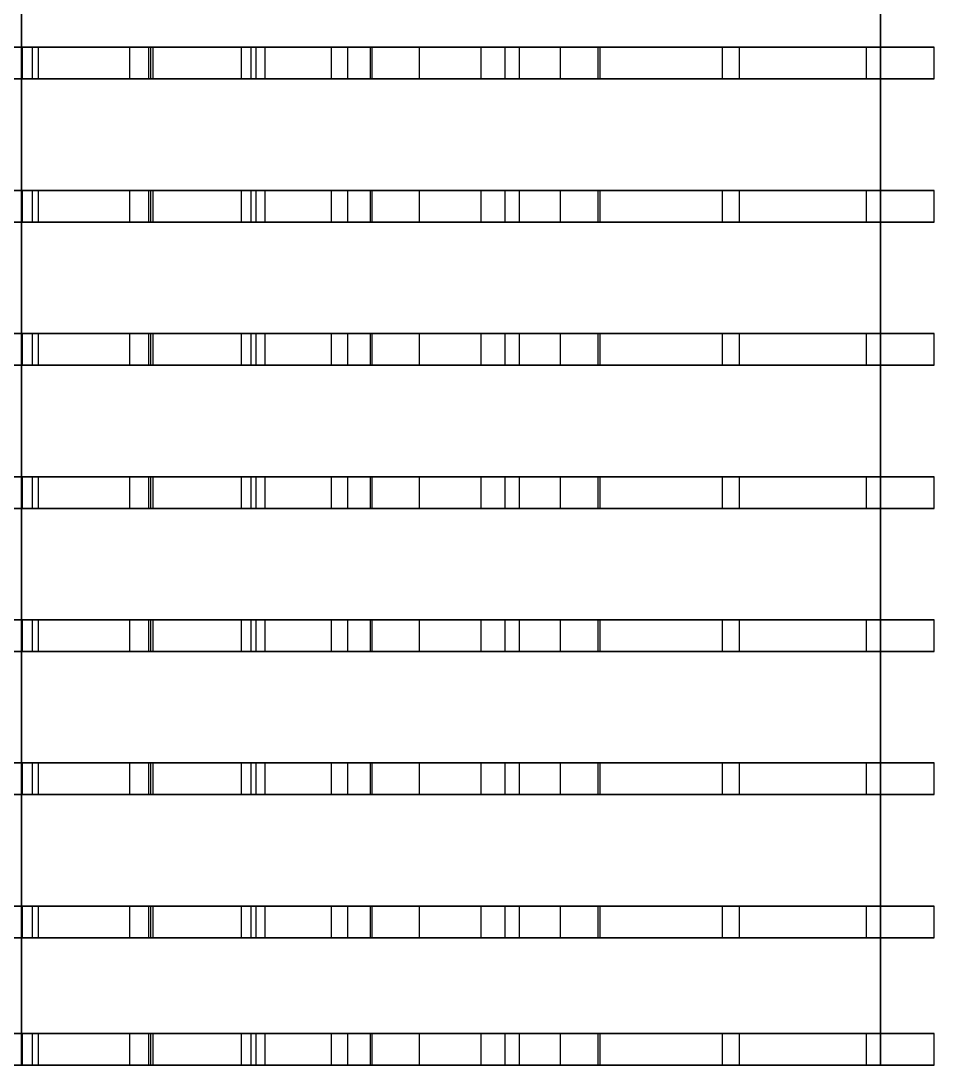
# Model space of a CAD drawing. Header units: inches. Extents: x -140 to 530, y -422 to 58.
# Drawn here: x 201.7 to 303.8, y -422.4 to -305.7 of the extents above; entities that cross this region are included whole.
import ezdxf

# ---------------------------------------------------------------- set-up
doc = ezdxf.new("R2010")
doc.units = ezdxf.units.IN
doc.header["$MEASUREMENT"] = 0
doc.layers.add('n1', color=9, linetype='CONTINUOUS')
doc.layers.add('RT1', color=7, linetype='CONTINUOUS')

msp = doc.modelspace()

# ---------------------------------------------------------------- linework, layer by layer
at = {"layer": 'n1'}
for points in [[(297.75, 57.57), (297.75, -422.43), (201.75, -422.43), (201.75, 57.57)], [(201.75, -422.43, 96), (201.75, 57.57, 96), (201.75, 57.57), (201.75, -422.43)], [(297.75, -422.43, 114), (297.75, 57.57, 114), (201.75, 57.57, 114), (201.75, -422.43, 114)], [(201.75, 57.57, 18), (201.75, -422.43, 18), (201.75, -422.43, 114), (201.75, 57.57, 114)], [(297.75, 57.57, 96), (297.75, -422.43, 96), (297.75, -422.43), (297.75, 57.57)], [(297.75, -422.43, 18), (297.75, 57.57, 18), (297.75, 57.57, 114), (297.75, -422.43, 114)], [(201.75, -326.43, 114), (201.75, -326.43), (201.75, -422.43), (201.75, -422.43, 114)], [(297.75, -326.43), (297.75, -326.43, 114), (297.75, -422.43, 114), (297.75, -422.43)], [(297.75, -422.43), (297.75, -422.43, 114), (201.75, -422.43, 114), (201.75, -422.43)]]:
    msp.add_3dface(points, dxfattribs=at)
at = {"layer": 'RT1'}
for points in [[(-93.87, -308.67, 132), (257.37, -308.67, 132), (257.37, -312.21, 132), (-93.87, -312.21, 132)], [(-93.87, -308.67, 132), (-93.87, -308.67, 133.46), (257.37, -308.67, 133.46), (257.37, -308.67, 132)], [(81.74, -308.67, 191.98), (303.75, -308.67, 118), (303.29, -308.67, 116.62), (81.28, -308.67, 190.59)], [(81.74, -312.21, 191.98), (303.75, -312.21, 118), (303.75, -308.67, 118), (81.74, -308.67, 191.98)], [(201.81, -308.67, 133.42), (201.81, -308.67, 114.04), (201.81, -312.21, 114.04), (201.81, -312.21, 133.42)], [(201.81, -308.67, 133.42), (203.27, -308.67, 133.42), (203.27, -308.67, 114.04), (201.81, -308.67, 114.04)], [(201.81, -312.21, 131.94), (262, -312.21, 131.94), (262, -308.67, 131.94), (201.81, -308.67, 131.94)], [(201.81, -308.67, 131.94), (262, -308.67, 131.94), (262, -308.67, 130.48), (201.81, -308.67, 130.48)], [(202.92, -308.67, 130.04), (215.97, -308.67, 114.95), (214.87, -308.67, 114), (201.81, -308.67, 129.09)], [(201.85, -308.67, 114), (297.71, -308.67, 114), (297.71, -312.21, 114), (201.85, -312.21, 114)], [(201.85, -308.67, 114), (201.85, -308.67, 115.46), (297.71, -308.67, 115.46), (297.71, -308.67, 114)], [(202.92, -312.21, 130.04), (215.97, -312.21, 114.95), (215.97, -308.67, 114.95), (202.92, -308.67, 130.04)], [(203.61, -312.21, 132.82), (213.85, -312.21, 147.96), (213.85, -308.67, 147.96), (203.61, -308.67, 132.82)], [(203.61, -308.67, 132.82), (213.85, -308.67, 147.96), (215.05, -308.67, 147.14), (204.81, -308.67, 132)], [(216.43, -308.67, 147.1), (227.41, -308.67, 132.89), (226.26, -308.67, 132), (215.28, -308.67, 146.21)], [(216.16, -312.21, 114.74), (226.33, -312.21, 131.96), (226.33, -308.67, 131.96), (216.16, -308.67, 114.74)], [(216.16, -308.67, 114.74), (226.33, -308.67, 131.96), (227.59, -308.67, 131.22), (217.42, -308.67, 114)], [(216.43, -312.21, 147.1), (227.41, -312.21, 132.89), (227.41, -308.67, 132.89), (216.43, -308.67, 147.1)], [(228.92, -308.67, 131.96), (240.74, -308.67, 114.83), (239.54, -308.67, 114), (227.72, -308.67, 131.13)], [(227.92, -312.21, 133.1), (236.38, -312.21, 140.45), (236.38, -308.67, 140.45), (227.92, -308.67, 133.1)], [(227.92, -308.67, 133.1), (236.38, -308.67, 140.45), (237.33, -308.67, 139.35), (228.88, -308.67, 132)], [(228.92, -312.21, 131.96), (240.74, -312.21, 114.83), (240.74, -308.67, 114.83), (228.92, -308.67, 131.96)], [(238.16, -308.67, 139.9), (246.24, -308.67, 133.1), (245.31, -308.67, 131.99), (237.22, -308.67, 138.78)], [(238.16, -312.21, 139.9), (246.24, -312.21, 133.1), (246.24, -308.67, 133.1), (238.16, -308.67, 139.9)], [(240.88, -312.21, 114.86), (253.13, -312.21, 131.96), (253.13, -308.67, 131.96), (240.88, -308.67, 114.86)], [(240.88, -308.67, 114.86), (253.13, -308.67, 131.96), (254.31, -308.67, 131.11), (242.07, -308.67, 114.01)], [(255.78, -308.67, 131.96), (266.18, -308.67, 114.74), (264.93, -308.67, 113.99), (254.53, -308.67, 131.21)], [(255.78, -312.21, 131.96), (266.18, -312.21, 114.74), (266.18, -308.67, 114.74), (255.78, -308.67, 131.96)], [(266.38, -312.21, 115.15), (280.09, -312.21, 125.88), (280.09, -308.67, 125.88), (266.38, -308.67, 115.15)], [(266.38, -308.67, 115.15), (280.09, -308.67, 125.88), (280.99, -308.67, 124.74), (267.28, -308.67, 114)], [(281.94, -308.67, 125.31), (296.19, -308.67, 115.19), (295.35, -308.67, 114), (281.09, -308.67, 124.13)], [(281.94, -312.21, 125.31), (296.19, -312.21, 115.19), (296.19, -308.67, 115.19), (281.94, -308.67, 125.31)], [(297.75, -308.67, 114.04), (296.29, -308.67, 114.04), (296.29, -308.67, 120), (297.75, -308.67, 120)], [(297.75, -308.67, 114.04), (297.75, -308.67, 120), (297.75, -312.21, 120), (297.75, -312.21, 114.04)], [(-93.87, -312.21, 132), (257.37, -312.21, 132), (257.37, -312.21, 133.46), (-93.87, -312.21, 133.46)], [(81.74, -312.21, 191.98), (81.28, -312.21, 190.59), (303.29, -312.21, 116.62), (303.75, -312.21, 118)], [(201.81, -312.21, 133.42), (201.81, -312.21, 114.04), (203.27, -312.21, 114.04), (203.27, -312.21, 133.42)], [(201.81, -312.21, 131.94), (201.81, -312.21, 130.48), (262, -312.21, 130.48), (262, -312.21, 131.94)], [(202.92, -312.21, 130.04), (201.81, -312.21, 129.09), (214.87, -312.21, 114), (215.97, -312.21, 114.95)], [(201.85, -312.21, 114), (297.71, -312.21, 114), (297.71, -312.21, 115.46), (201.85, -312.21, 115.46)], [(203.61, -312.21, 132.82), (204.81, -312.21, 132), (215.05, -312.21, 147.14), (213.85, -312.21, 147.96)], [(216.43, -312.21, 147.1), (215.28, -312.21, 146.21), (226.26, -312.21, 132), (227.41, -312.21, 132.89)], [(216.16, -312.21, 114.74), (217.42, -312.21, 114), (227.59, -312.21, 131.22), (226.33, -312.21, 131.96)], [(228.92, -312.21, 131.96), (227.72, -312.21, 131.13), (239.54, -312.21, 114), (240.74, -312.21, 114.83)], [(227.92, -312.21, 133.1), (228.88, -312.21, 132), (237.33, -312.21, 139.35), (236.38, -312.21, 140.45)], [(238.16, -312.21, 139.9), (237.22, -312.21, 138.78), (245.31, -312.21, 131.99), (246.24, -312.21, 133.1)], [(240.88, -312.21, 114.86), (242.07, -312.21, 114.01), (254.31, -312.21, 131.11), (253.13, -312.21, 131.96)], [(255.78, -312.21, 131.96), (254.53, -312.21, 131.21), (264.93, -312.21, 113.99), (266.18, -312.21, 114.74)], [(266.38, -312.21, 115.15), (267.28, -312.21, 114), (280.99, -312.21, 124.74), (280.09, -312.21, 125.88)], [(281.94, -312.21, 125.31), (281.09, -312.21, 124.13), (295.35, -312.21, 114), (296.19, -312.21, 115.19)], [(297.75, -312.21, 114.04), (297.75, -312.21, 120), (296.29, -312.21, 120), (296.29, -312.21, 114.04)], [(-93.87, -324.67, 132), (257.37, -324.67, 132), (257.37, -328.21, 132), (-93.87, -328.21, 132)], [(-93.87, -324.67, 132), (-93.87, -324.67, 133.46), (257.37, -324.67, 133.46), (257.37, -324.67, 132)], [(81.74, -324.67, 191.98), (303.75, -324.67, 118), (303.29, -324.67, 116.62), (81.28, -324.67, 190.59)], [(81.74, -328.21, 191.98), (303.75, -328.21, 118), (303.75, -324.67, 118), (81.74, -324.67, 191.98)], [(201.81, -324.67, 133.42), (201.81, -324.67, 114.04), (201.81, -328.21, 114.04), (201.81, -328.21, 133.42)], [(201.81, -324.67, 133.42), (203.27, -324.67, 133.42), (203.27, -324.67, 114.04), (201.81, -324.67, 114.04)], [(201.81, -328.21, 131.94), (262, -328.21, 131.94), (262, -324.67, 131.94), (201.81, -324.67, 131.94)], [(201.81, -324.67, 131.94), (262, -324.67, 131.94), (262, -324.67, 130.48), (201.81, -324.67, 130.48)], [(202.92, -324.67, 130.04), (215.97, -324.67, 114.95), (214.87, -324.67, 114), (201.81, -324.67, 129.09)], [(201.85, -324.67, 114), (297.71, -324.67, 114), (297.71, -328.21, 114), (201.85, -328.21, 114)], [(201.85, -324.67, 114), (201.85, -324.67, 115.46), (297.71, -324.67, 115.46), (297.71, -324.67, 114)], [(202.92, -328.21, 130.04), (215.97, -328.21, 114.95), (215.97, -324.67, 114.95), (202.92, -324.67, 130.04)], [(203.61, -328.21, 132.82), (213.85, -328.21, 147.96), (213.85, -324.67, 147.96), (203.61, -324.67, 132.82)], [(203.61, -324.67, 132.82), (213.85, -324.67, 147.96), (215.05, -324.67, 147.14), (204.81, -324.67, 132)], [(216.43, -324.67, 147.1), (227.41, -324.67, 132.89), (226.26, -324.67, 132), (215.28, -324.67, 146.21)], [(216.16, -328.21, 114.74), (226.33, -328.21, 131.96), (226.33, -324.67, 131.96), (216.16, -324.67, 114.74)], [(216.16, -324.67, 114.74), (226.33, -324.67, 131.96), (227.59, -324.67, 131.22), (217.42, -324.67, 114)], [(216.43, -328.21, 147.1), (227.41, -328.21, 132.89), (227.41, -324.67, 132.89), (216.43, -324.67, 147.1)], [(228.92, -324.67, 131.96), (240.74, -324.67, 114.83), (239.54, -324.67, 114), (227.72, -324.67, 131.13)], [(227.92, -328.21, 133.1), (236.38, -328.21, 140.45), (236.38, -324.67, 140.45), (227.92, -324.67, 133.1)], [(227.92, -324.67, 133.1), (236.38, -324.67, 140.45), (237.33, -324.67, 139.35), (228.88, -324.67, 132)], [(228.92, -328.21, 131.96), (240.74, -328.21, 114.83), (240.74, -324.67, 114.83), (228.92, -324.67, 131.96)], [(238.16, -324.67, 139.9), (246.24, -324.67, 133.1), (245.31, -324.67, 131.99), (237.22, -324.67, 138.78)], [(238.16, -328.21, 139.9), (246.24, -328.21, 133.1), (246.24, -324.67, 133.1), (238.16, -324.67, 139.9)], [(240.88, -328.21, 114.86), (253.13, -328.21, 131.96), (253.13, -324.67, 131.96), (240.88, -324.67, 114.86)], [(240.88, -324.67, 114.86), (253.13, -324.67, 131.96), (254.31, -324.67, 131.11), (242.07, -324.67, 114.01)], [(255.78, -324.67, 131.96), (266.18, -324.67, 114.74), (264.93, -324.67, 113.99), (254.53, -324.67, 131.21)], [(255.78, -328.21, 131.96), (266.18, -328.21, 114.74), (266.18, -324.67, 114.74), (255.78, -324.67, 131.96)], [(266.38, -328.21, 115.15), (280.09, -328.21, 125.88), (280.09, -324.67, 125.88), (266.38, -324.67, 115.15)], [(266.38, -324.67, 115.15), (280.09, -324.67, 125.88), (280.99, -324.67, 124.74), (267.28, -324.67, 114)], [(281.94, -324.67, 125.31), (296.19, -324.67, 115.19), (295.35, -324.67, 114), (281.09, -324.67, 124.13)], [(281.94, -328.21, 125.31), (296.19, -328.21, 115.19), (296.19, -324.67, 115.19), (281.94, -324.67, 125.31)], [(297.75, -324.67, 114.04), (296.29, -324.67, 114.04), (296.29, -324.67, 120), (297.75, -324.67, 120)], [(297.75, -324.67, 114.04), (297.75, -324.67, 120), (297.75, -328.21, 120), (297.75, -328.21, 114.04)], [(-93.87, -328.21, 132), (257.37, -328.21, 132), (257.37, -328.21, 133.46), (-93.87, -328.21, 133.46)], [(81.74, -328.21, 191.98), (81.28, -328.21, 190.59), (303.29, -328.21, 116.62), (303.75, -328.21, 118)], [(201.81, -328.21, 133.42), (201.81, -328.21, 114.04), (203.27, -328.21, 114.04), (203.27, -328.21, 133.42)], [(201.81, -328.21, 131.94), (201.81, -328.21, 130.48), (262, -328.21, 130.48), (262, -328.21, 131.94)], [(202.92, -328.21, 130.04), (201.81, -328.21, 129.09), (214.87, -328.21, 114), (215.97, -328.21, 114.95)], [(201.85, -328.21, 114), (297.71, -328.21, 114), (297.71, -328.21, 115.46), (201.85, -328.21, 115.46)], [(203.61, -328.21, 132.82), (204.81, -328.21, 132), (215.05, -328.21, 147.14), (213.85, -328.21, 147.96)], [(216.43, -328.21, 147.1), (215.28, -328.21, 146.21), (226.26, -328.21, 132), (227.41, -328.21, 132.89)], [(216.16, -328.21, 114.74), (217.42, -328.21, 114), (227.59, -328.21, 131.22), (226.33, -328.21, 131.96)], [(228.92, -328.21, 131.96), (227.72, -328.21, 131.13), (239.54, -328.21, 114), (240.74, -328.21, 114.83)], [(227.92, -328.21, 133.1), (228.88, -328.21, 132), (237.33, -328.21, 139.35), (236.38, -328.21, 140.45)], [(238.16, -328.21, 139.9), (237.22, -328.21, 138.78), (245.31, -328.21, 131.99), (246.24, -328.21, 133.1)], [(240.88, -328.21, 114.86), (242.07, -328.21, 114.01), (254.31, -328.21, 131.11), (253.13, -328.21, 131.96)], [(255.78, -328.21, 131.96), (254.53, -328.21, 131.21), (264.93, -328.21, 113.99), (266.18, -328.21, 114.74)], [(266.38, -328.21, 115.15), (267.28, -328.21, 114), (280.99, -328.21, 124.74), (280.09, -328.21, 125.88)], [(281.94, -328.21, 125.31), (281.09, -328.21, 124.13), (295.35, -328.21, 114), (296.19, -328.21, 115.19)], [(297.75, -328.21, 114.04), (297.75, -328.21, 120), (296.29, -328.21, 120), (296.29, -328.21, 114.04)], [(-93.87, -340.67, 132), (257.37, -340.67, 132), (257.37, -344.21, 132), (-93.87, -344.21, 132)], [(-93.87, -340.67, 132), (-93.87, -340.67, 133.46), (257.37, -340.67, 133.46), (257.37, -340.67, 132)], [(81.74, -340.67, 191.98), (303.75, -340.67, 118), (303.29, -340.67, 116.62), (81.28, -340.67, 190.59)], [(81.74, -344.21, 191.98), (303.75, -344.21, 118), (303.75, -340.67, 118), (81.74, -340.67, 191.98)], [(201.81, -340.67, 133.42), (201.81, -340.67, 114.04), (201.81, -344.21, 114.04), (201.81, -344.21, 133.42)], [(201.81, -340.67, 133.42), (203.27, -340.67, 133.42), (203.27, -340.67, 114.04), (201.81, -340.67, 114.04)], [(201.81, -344.21, 131.94), (262, -344.21, 131.94), (262, -340.67, 131.94), (201.81, -340.67, 131.94)], [(201.81, -340.67, 131.94), (262, -340.67, 131.94), (262, -340.67, 130.48), (201.81, -340.67, 130.48)], [(202.92, -340.67, 130.04), (215.97, -340.67, 114.95), (214.87, -340.67, 114), (201.81, -340.67, 129.09)], [(201.85, -340.67, 114), (297.71, -340.67, 114), (297.71, -344.21, 114), (201.85, -344.21, 114)], [(201.85, -340.67, 114), (201.85, -340.67, 115.46), (297.71, -340.67, 115.46), (297.71, -340.67, 114)], [(202.92, -344.21, 130.04), (215.97, -344.21, 114.95), (215.97, -340.67, 114.95), (202.92, -340.67, 130.04)], [(203.61, -344.21, 132.82), (213.85, -344.21, 147.96), (213.85, -340.67, 147.96), (203.61, -340.67, 132.82)], [(203.61, -340.67, 132.82), (213.85, -340.67, 147.96), (215.05, -340.67, 147.14), (204.81, -340.67, 132)], [(216.43, -340.67, 147.1), (227.41, -340.67, 132.89), (226.26, -340.67, 132), (215.28, -340.67, 146.21)], [(216.16, -344.21, 114.74), (226.33, -344.21, 131.96), (226.33, -340.67, 131.96), (216.16, -340.67, 114.74)], [(216.16, -340.67, 114.74), (226.33, -340.67, 131.96), (227.59, -340.67, 131.22), (217.42, -340.67, 114)], [(216.43, -344.21, 147.1), (227.41, -344.21, 132.89), (227.41, -340.67, 132.89), (216.43, -340.67, 147.1)], [(228.92, -340.67, 131.96), (240.74, -340.67, 114.83), (239.54, -340.67, 114), (227.72, -340.67, 131.13)], [(227.92, -344.21, 133.1), (236.38, -344.21, 140.45), (236.38, -340.67, 140.45), (227.92, -340.67, 133.1)], [(227.92, -340.67, 133.1), (236.38, -340.67, 140.45), (237.33, -340.67, 139.35), (228.88, -340.67, 132)], [(228.92, -344.21, 131.96), (240.74, -344.21, 114.83), (240.74, -340.67, 114.83), (228.92, -340.67, 131.96)], [(238.16, -340.67, 139.9), (246.24, -340.67, 133.1), (245.31, -340.67, 131.99), (237.22, -340.67, 138.78)], [(238.16, -344.21, 139.9), (246.24, -344.21, 133.1), (246.24, -340.67, 133.1), (238.16, -340.67, 139.9)], [(240.88, -344.21, 114.86), (253.13, -344.21, 131.96), (253.13, -340.67, 131.96), (240.88, -340.67, 114.86)], [(240.88, -340.67, 114.86), (253.13, -340.67, 131.96), (254.31, -340.67, 131.11), (242.07, -340.67, 114.01)], [(255.78, -340.67, 131.96), (266.18, -340.67, 114.74), (264.93, -340.67, 113.99), (254.53, -340.67, 131.21)], [(255.78, -344.21, 131.96), (266.18, -344.21, 114.74), (266.18, -340.67, 114.74), (255.78, -340.67, 131.96)], [(266.38, -344.21, 115.15), (280.09, -344.21, 125.88), (280.09, -340.67, 125.88), (266.38, -340.67, 115.15)], [(266.38, -340.67, 115.15), (280.09, -340.67, 125.88), (280.99, -340.67, 124.74), (267.28, -340.67, 114)], [(281.94, -340.67, 125.31), (296.19, -340.67, 115.19), (295.35, -340.67, 114), (281.09, -340.67, 124.13)], [(281.94, -344.21, 125.31), (296.19, -344.21, 115.19), (296.19, -340.67, 115.19), (281.94, -340.67, 125.31)], [(297.75, -340.67, 114.04), (296.29, -340.67, 114.04), (296.29, -340.67, 120), (297.75, -340.67, 120)], [(297.75, -340.67, 114.04), (297.75, -340.67, 120), (297.75, -344.21, 120), (297.75, -344.21, 114.04)], [(-93.87, -344.21, 132), (257.37, -344.21, 132), (257.37, -344.21, 133.46), (-93.87, -344.21, 133.46)], [(81.74, -344.21, 191.98), (81.28, -344.21, 190.59), (303.29, -344.21, 116.62), (303.75, -344.21, 118)], [(201.81, -344.21, 133.42), (201.81, -344.21, 114.04), (203.27, -344.21, 114.04), (203.27, -344.21, 133.42)], [(201.81, -344.21, 131.94), (201.81, -344.21, 130.48), (262, -344.21, 130.48), (262, -344.21, 131.94)], [(202.92, -344.21, 130.04), (201.81, -344.21, 129.09), (214.87, -344.21, 114), (215.97, -344.21, 114.95)], [(201.85, -344.21, 114), (297.71, -344.21, 114), (297.71, -344.21, 115.46), (201.85, -344.21, 115.46)], [(203.61, -344.21, 132.82), (204.81, -344.21, 132), (215.05, -344.21, 147.14), (213.85, -344.21, 147.96)], [(216.43, -344.21, 147.1), (215.28, -344.21, 146.21), (226.26, -344.21, 132), (227.41, -344.21, 132.89)], [(216.16, -344.21, 114.74), (217.42, -344.21, 114), (227.59, -344.21, 131.22), (226.33, -344.21, 131.96)], [(228.92, -344.21, 131.96), (227.72, -344.21, 131.13), (239.54, -344.21, 114), (240.74, -344.21, 114.83)], [(227.92, -344.21, 133.1), (228.88, -344.21, 132), (237.33, -344.21, 139.35), (236.38, -344.21, 140.45)], [(238.16, -344.21, 139.9), (237.22, -344.21, 138.78), (245.31, -344.21, 131.99), (246.24, -344.21, 133.1)], [(240.88, -344.21, 114.86), (242.07, -344.21, 114.01), (254.31, -344.21, 131.11), (253.13, -344.21, 131.96)], [(255.78, -344.21, 131.96), (254.53, -344.21, 131.21), (264.93, -344.21, 113.99), (266.18, -344.21, 114.74)], [(266.38, -344.21, 115.15), (267.28, -344.21, 114), (280.99, -344.21, 124.74), (280.09, -344.21, 125.88)], [(281.94, -344.21, 125.31), (281.09, -344.21, 124.13), (295.35, -344.21, 114), (296.19, -344.21, 115.19)], [(297.75, -344.21, 114.04), (297.75, -344.21, 120), (296.29, -344.21, 120), (296.29, -344.21, 114.04)], [(-93.87, -356.67, 132), (257.37, -356.67, 132), (257.37, -360.21, 132), (-93.87, -360.21, 132)], [(-93.87, -356.67, 132), (-93.87, -356.67, 133.46), (257.37, -356.67, 133.46), (257.37, -356.67, 132)], [(81.74, -356.67, 191.98), (303.75, -356.67, 118), (303.29, -356.67, 116.62), (81.28, -356.67, 190.59)], [(81.74, -360.21, 191.98), (303.75, -360.21, 118), (303.75, -356.67, 118), (81.74, -356.67, 191.98)], [(201.81, -356.67, 133.42), (201.81, -356.67, 114.04), (201.81, -360.21, 114.04), (201.81, -360.21, 133.42)], [(201.81, -356.67, 133.42), (203.27, -356.67, 133.42), (203.27, -356.67, 114.04), (201.81, -356.67, 114.04)], [(201.81, -360.21, 131.94), (262, -360.21, 131.94), (262, -356.67, 131.94), (201.81, -356.67, 131.94)], [(201.81, -356.67, 131.94), (262, -356.67, 131.94), (262, -356.67, 130.48), (201.81, -356.67, 130.48)], [(202.92, -356.67, 130.04), (215.97, -356.67, 114.95), (214.87, -356.67, 114), (201.81, -356.67, 129.09)], [(201.85, -356.67, 114), (297.71, -356.67, 114), (297.71, -360.21, 114), (201.85, -360.21, 114)], [(201.85, -356.67, 114), (201.85, -356.67, 115.46), (297.71, -356.67, 115.46), (297.71, -356.67, 114)], [(202.92, -360.21, 130.04), (215.97, -360.21, 114.95), (215.97, -356.67, 114.95), (202.92, -356.67, 130.04)], [(203.61, -360.21, 132.82), (213.85, -360.21, 147.96), (213.85, -356.67, 147.96), (203.61, -356.67, 132.82)], [(203.61, -356.67, 132.82), (213.85, -356.67, 147.96), (215.05, -356.67, 147.14), (204.81, -356.67, 132)], [(216.43, -356.67, 147.1), (227.41, -356.67, 132.89), (226.26, -356.67, 132), (215.28, -356.67, 146.21)], [(216.16, -360.21, 114.74), (226.33, -360.21, 131.96), (226.33, -356.67, 131.96), (216.16, -356.67, 114.74)], [(216.16, -356.67, 114.74), (226.33, -356.67, 131.96), (227.59, -356.67, 131.22), (217.42, -356.67, 114)], [(216.43, -360.21, 147.1), (227.41, -360.21, 132.89), (227.41, -356.67, 132.89), (216.43, -356.67, 147.1)], [(228.92, -356.67, 131.96), (240.74, -356.67, 114.83), (239.54, -356.67, 114), (227.72, -356.67, 131.13)], [(227.92, -360.21, 133.1), (236.38, -360.21, 140.45), (236.38, -356.67, 140.45), (227.92, -356.67, 133.1)], [(227.92, -356.67, 133.1), (236.38, -356.67, 140.45), (237.33, -356.67, 139.35), (228.88, -356.67, 132)], [(228.92, -360.21, 131.96), (240.74, -360.21, 114.83), (240.74, -356.67, 114.83), (228.92, -356.67, 131.96)], [(238.16, -356.67, 139.9), (246.24, -356.67, 133.1), (245.31, -356.67, 131.99), (237.22, -356.67, 138.78)], [(238.16, -360.21, 139.9), (246.24, -360.21, 133.1), (246.24, -356.67, 133.1), (238.16, -356.67, 139.9)], [(240.88, -360.21, 114.86), (253.13, -360.21, 131.96), (253.13, -356.67, 131.96), (240.88, -356.67, 114.86)], [(240.88, -356.67, 114.86), (253.13, -356.67, 131.96), (254.31, -356.67, 131.11), (242.07, -356.67, 114.01)], [(255.78, -356.67, 131.96), (266.18, -356.67, 114.74), (264.93, -356.67, 113.99), (254.53, -356.67, 131.21)], [(255.78, -360.21, 131.96), (266.18, -360.21, 114.74), (266.18, -356.67, 114.74), (255.78, -356.67, 131.96)], [(266.38, -360.21, 115.15), (280.09, -360.21, 125.88), (280.09, -356.67, 125.88), (266.38, -356.67, 115.15)], [(266.38, -356.67, 115.15), (280.09, -356.67, 125.88), (280.99, -356.67, 124.74), (267.28, -356.67, 114)], [(281.94, -356.67, 125.31), (296.19, -356.67, 115.19), (295.35, -356.67, 114), (281.09, -356.67, 124.13)], [(281.94, -360.21, 125.31), (296.19, -360.21, 115.19), (296.19, -356.67, 115.19), (281.94, -356.67, 125.31)], [(297.75, -356.67, 114.04), (296.29, -356.67, 114.04), (296.29, -356.67, 120), (297.75, -356.67, 120)], [(297.75, -356.67, 114.04), (297.75, -356.67, 120), (297.75, -360.21, 120), (297.75, -360.21, 114.04)], [(-93.87, -360.21, 132), (257.37, -360.21, 132), (257.37, -360.21, 133.46), (-93.87, -360.21, 133.46)], [(81.74, -360.21, 191.98), (81.28, -360.21, 190.59), (303.29, -360.21, 116.62), (303.75, -360.21, 118)], [(201.81, -360.21, 133.42), (201.81, -360.21, 114.04), (203.27, -360.21, 114.04), (203.27, -360.21, 133.42)], [(201.81, -360.21, 131.94), (201.81, -360.21, 130.48), (262, -360.21, 130.48), (262, -360.21, 131.94)], [(202.92, -360.21, 130.04), (201.81, -360.21, 129.09), (214.87, -360.21, 114), (215.97, -360.21, 114.95)], [(201.85, -360.21, 114), (297.71, -360.21, 114), (297.71, -360.21, 115.46), (201.85, -360.21, 115.46)], [(203.61, -360.21, 132.82), (204.81, -360.21, 132), (215.05, -360.21, 147.14), (213.85, -360.21, 147.96)], [(216.43, -360.21, 147.1), (215.28, -360.21, 146.21), (226.26, -360.21, 132), (227.41, -360.21, 132.89)], [(216.16, -360.21, 114.74), (217.42, -360.21, 114), (227.59, -360.21, 131.22), (226.33, -360.21, 131.96)], [(228.92, -360.21, 131.96), (227.72, -360.21, 131.13), (239.54, -360.21, 114), (240.74, -360.21, 114.83)], [(227.92, -360.21, 133.1), (228.88, -360.21, 132), (237.33, -360.21, 139.35), (236.38, -360.21, 140.45)], [(238.16, -360.21, 139.9), (237.22, -360.21, 138.78), (245.31, -360.21, 131.99), (246.24, -360.21, 133.1)], [(240.88, -360.21, 114.86), (242.07, -360.21, 114.01), (254.31, -360.21, 131.11), (253.13, -360.21, 131.96)], [(255.78, -360.21, 131.96), (254.53, -360.21, 131.21), (264.93, -360.21, 113.99), (266.18, -360.21, 114.74)], [(266.38, -360.21, 115.15), (267.28, -360.21, 114), (280.99, -360.21, 124.74), (280.09, -360.21, 125.88)], [(281.94, -360.21, 125.31), (281.09, -360.21, 124.13), (295.35, -360.21, 114), (296.19, -360.21, 115.19)], [(297.75, -360.21, 114.04), (297.75, -360.21, 120), (296.29, -360.21, 120), (296.29, -360.21, 114.04)], [(-93.87, -372.67, 132), (257.37, -372.67, 132), (257.37, -376.21, 132), (-93.87, -376.21, 132)], [(-93.87, -372.67, 132), (-93.87, -372.67, 133.46), (257.37, -372.67, 133.46), (257.37, -372.67, 132)], [(81.74, -372.67, 191.98), (303.75, -372.67, 118), (303.29, -372.67, 116.62), (81.28, -372.67, 190.59)], [(81.74, -376.21, 191.98), (303.75, -376.21, 118), (303.75, -372.67, 118), (81.74, -372.67, 191.98)], [(201.81, -372.67, 133.42), (201.81, -372.67, 114.04), (201.81, -376.21, 114.04), (201.81, -376.21, 133.42)], [(201.81, -372.67, 133.42), (203.27, -372.67, 133.42), (203.27, -372.67, 114.04), (201.81, -372.67, 114.04)], [(201.81, -376.21, 131.94), (262, -376.21, 131.94), (262, -372.67, 131.94), (201.81, -372.67, 131.94)], [(201.81, -372.67, 131.94), (262, -372.67, 131.94), (262, -372.67, 130.48), (201.81, -372.67, 130.48)], [(202.92, -372.67, 130.04), (215.97, -372.67, 114.95), (214.87, -372.67, 114), (201.81, -372.67, 129.09)], [(201.85, -372.67, 114), (297.71, -372.67, 114), (297.71, -376.21, 114), (201.85, -376.21, 114)], [(201.85, -372.67, 114), (201.85, -372.67, 115.46), (297.71, -372.67, 115.46), (297.71, -372.67, 114)], [(202.92, -376.21, 130.04), (215.97, -376.21, 114.95), (215.97, -372.67, 114.95), (202.92, -372.67, 130.04)], [(203.61, -376.21, 132.82), (213.85, -376.21, 147.96), (213.85, -372.67, 147.96), (203.61, -372.67, 132.82)], [(203.61, -372.67, 132.82), (213.85, -372.67, 147.96), (215.05, -372.67, 147.14), (204.81, -372.67, 132)], [(216.43, -372.67, 147.1), (227.41, -372.67, 132.89), (226.26, -372.67, 132), (215.28, -372.67, 146.21)], [(216.16, -376.21, 114.74), (226.33, -376.21, 131.96), (226.33, -372.67, 131.96), (216.16, -372.67, 114.74)], [(216.16, -372.67, 114.74), (226.33, -372.67, 131.96), (227.59, -372.67, 131.22), (217.42, -372.67, 114)], [(216.43, -376.21, 147.1), (227.41, -376.21, 132.89), (227.41, -372.67, 132.89), (216.43, -372.67, 147.1)], [(228.92, -372.67, 131.96), (240.74, -372.67, 114.83), (239.54, -372.67, 114), (227.72, -372.67, 131.13)], [(227.92, -376.21, 133.1), (236.38, -376.21, 140.45), (236.38, -372.67, 140.45), (227.92, -372.67, 133.1)], [(227.92, -372.67, 133.1), (236.38, -372.67, 140.45), (237.33, -372.67, 139.35), (228.88, -372.67, 132)], [(228.92, -376.21, 131.96), (240.74, -376.21, 114.83), (240.74, -372.67, 114.83), (228.92, -372.67, 131.96)], [(238.16, -372.67, 139.9), (246.24, -372.67, 133.1), (245.31, -372.67, 131.99), (237.22, -372.67, 138.78)], [(238.16, -376.21, 139.9), (246.24, -376.21, 133.1), (246.24, -372.67, 133.1), (238.16, -372.67, 139.9)], [(240.88, -376.21, 114.86), (253.13, -376.21, 131.96), (253.13, -372.67, 131.96), (240.88, -372.67, 114.86)], [(240.88, -372.67, 114.86), (253.13, -372.67, 131.96), (254.31, -372.67, 131.11), (242.07, -372.67, 114.01)], [(255.78, -372.67, 131.96), (266.18, -372.67, 114.74), (264.93, -372.67, 113.99), (254.53, -372.67, 131.21)], [(255.78, -376.21, 131.96), (266.18, -376.21, 114.74), (266.18, -372.67, 114.74), (255.78, -372.67, 131.96)], [(266.38, -376.21, 115.15), (280.09, -376.21, 125.88), (280.09, -372.67, 125.88), (266.38, -372.67, 115.15)], [(266.38, -372.67, 115.15), (280.09, -372.67, 125.88), (280.99, -372.67, 124.74), (267.28, -372.67, 114)], [(281.94, -372.67, 125.31), (296.19, -372.67, 115.19), (295.35, -372.67, 114), (281.09, -372.67, 124.13)], [(281.94, -376.21, 125.31), (296.19, -376.21, 115.19), (296.19, -372.67, 115.19), (281.94, -372.67, 125.31)], [(297.75, -372.67, 114.04), (296.29, -372.67, 114.04), (296.29, -372.67, 120), (297.75, -372.67, 120)], [(297.75, -372.67, 114.04), (297.75, -372.67, 120), (297.75, -376.21, 120), (297.75, -376.21, 114.04)], [(-93.87, -376.21, 132), (257.37, -376.21, 132), (257.37, -376.21, 133.46), (-93.87, -376.21, 133.46)], [(81.74, -376.21, 191.98), (81.28, -376.21, 190.59), (303.29, -376.21, 116.62), (303.75, -376.21, 118)], [(201.81, -376.21, 133.42), (201.81, -376.21, 114.04), (203.27, -376.21, 114.04), (203.27, -376.21, 133.42)], [(201.81, -376.21, 131.94), (201.81, -376.21, 130.48), (262, -376.21, 130.48), (262, -376.21, 131.94)], [(202.92, -376.21, 130.04), (201.81, -376.21, 129.09), (214.87, -376.21, 114), (215.97, -376.21, 114.95)], [(201.85, -376.21, 114), (297.71, -376.21, 114), (297.71, -376.21, 115.46), (201.85, -376.21, 115.46)], [(203.61, -376.21, 132.82), (204.81, -376.21, 132), (215.05, -376.21, 147.14), (213.85, -376.21, 147.96)], [(216.43, -376.21, 147.1), (215.28, -376.21, 146.21), (226.26, -376.21, 132), (227.41, -376.21, 132.89)], [(216.16, -376.21, 114.74), (217.42, -376.21, 114), (227.59, -376.21, 131.22), (226.33, -376.21, 131.96)], [(228.92, -376.21, 131.96), (227.72, -376.21, 131.13), (239.54, -376.21, 114), (240.74, -376.21, 114.83)], [(227.92, -376.21, 133.1), (228.88, -376.21, 132), (237.33, -376.21, 139.35), (236.38, -376.21, 140.45)], [(238.16, -376.21, 139.9), (237.22, -376.21, 138.78), (245.31, -376.21, 131.99), (246.24, -376.21, 133.1)], [(240.88, -376.21, 114.86), (242.07, -376.21, 114.01), (254.31, -376.21, 131.11), (253.13, -376.21, 131.96)], [(255.78, -376.21, 131.96), (254.53, -376.21, 131.21), (264.93, -376.21, 113.99), (266.18, -376.21, 114.74)], [(266.38, -376.21, 115.15), (267.28, -376.21, 114), (280.99, -376.21, 124.74), (280.09, -376.21, 125.88)], [(281.94, -376.21, 125.31), (281.09, -376.21, 124.13), (295.35, -376.21, 114), (296.19, -376.21, 115.19)], [(297.75, -376.21, 114.04), (297.75, -376.21, 120), (296.29, -376.21, 120), (296.29, -376.21, 114.04)], [(-93.87, -388.67, 132), (257.37, -388.67, 132), (257.37, -392.21, 132), (-93.87, -392.21, 132)], [(-93.87, -388.67, 132), (-93.87, -388.67, 133.46), (257.37, -388.67, 133.46), (257.37, -388.67, 132)], [(81.74, -388.67, 191.98), (303.75, -388.67, 118), (303.29, -388.67, 116.62), (81.28, -388.67, 190.59)], [(81.74, -392.21, 191.98), (303.75, -392.21, 118), (303.75, -388.67, 118), (81.74, -388.67, 191.98)], [(201.81, -388.67, 133.42), (201.81, -388.67, 114.04), (201.81, -392.21, 114.04), (201.81, -392.21, 133.42)], [(201.81, -388.67, 133.42), (203.27, -388.67, 133.42), (203.27, -388.67, 114.04), (201.81, -388.67, 114.04)], [(201.81, -392.21, 131.94), (262, -392.21, 131.94), (262, -388.67, 131.94), (201.81, -388.67, 131.94)], [(201.81, -388.67, 131.94), (262, -388.67, 131.94), (262, -388.67, 130.48), (201.81, -388.67, 130.48)], [(202.92, -388.67, 130.04), (215.97, -388.67, 114.95), (214.87, -388.67, 114), (201.81, -388.67, 129.09)], [(201.85, -388.67, 114), (297.71, -388.67, 114), (297.71, -392.21, 114), (201.85, -392.21, 114)], [(201.85, -388.67, 114), (201.85, -388.67, 115.46), (297.71, -388.67, 115.46), (297.71, -388.67, 114)], [(202.92, -392.21, 130.04), (215.97, -392.21, 114.95), (215.97, -388.67, 114.95), (202.92, -388.67, 130.04)], [(203.61, -392.21, 132.82), (213.85, -392.21, 147.96), (213.85, -388.67, 147.96), (203.61, -388.67, 132.82)], [(203.61, -388.67, 132.82), (213.85, -388.67, 147.96), (215.05, -388.67, 147.14), (204.81, -388.67, 132)], [(216.43, -388.67, 147.1), (227.41, -388.67, 132.89), (226.26, -388.67, 132), (215.28, -388.67, 146.21)], [(216.16, -392.21, 114.74), (226.33, -392.21, 131.96), (226.33, -388.67, 131.96), (216.16, -388.67, 114.74)], [(216.16, -388.67, 114.74), (226.33, -388.67, 131.96), (227.59, -388.67, 131.22), (217.42, -388.67, 114)], [(216.43, -392.21, 147.1), (227.41, -392.21, 132.89), (227.41, -388.67, 132.89), (216.43, -388.67, 147.1)], [(228.92, -388.67, 131.96), (240.74, -388.67, 114.83), (239.54, -388.67, 114), (227.72, -388.67, 131.13)], [(227.92, -392.21, 133.1), (236.38, -392.21, 140.45), (236.38, -388.67, 140.45), (227.92, -388.67, 133.1)], [(227.92, -388.67, 133.1), (236.38, -388.67, 140.45), (237.33, -388.67, 139.35), (228.88, -388.67, 132)], [(228.92, -392.21, 131.96), (240.74, -392.21, 114.83), (240.74, -388.67, 114.83), (228.92, -388.67, 131.96)], [(238.16, -388.67, 139.9), (246.24, -388.67, 133.1), (245.31, -388.67, 131.99), (237.22, -388.67, 138.78)], [(238.16, -392.21, 139.9), (246.24, -392.21, 133.1), (246.24, -388.67, 133.1), (238.16, -388.67, 139.9)], [(240.88, -392.21, 114.86), (253.13, -392.21, 131.96), (253.13, -388.67, 131.96), (240.88, -388.67, 114.86)], [(240.88, -388.67, 114.86), (253.13, -388.67, 131.96), (254.31, -388.67, 131.11), (242.07, -388.67, 114.01)], [(255.78, -388.67, 131.96), (266.18, -388.67, 114.74), (264.93, -388.67, 113.99), (254.53, -388.67, 131.21)], [(255.78, -392.21, 131.96), (266.18, -392.21, 114.74), (266.18, -388.67, 114.74), (255.78, -388.67, 131.96)], [(266.38, -392.21, 115.15), (280.09, -392.21, 125.88), (280.09, -388.67, 125.88), (266.38, -388.67, 115.15)], [(266.38, -388.67, 115.15), (280.09, -388.67, 125.88), (280.99, -388.67, 124.74), (267.28, -388.67, 114)], [(281.94, -388.67, 125.31), (296.19, -388.67, 115.19), (295.35, -388.67, 114), (281.09, -388.67, 124.13)], [(281.94, -392.21, 125.31), (296.19, -392.21, 115.19), (296.19, -388.67, 115.19), (281.94, -388.67, 125.31)], [(297.75, -388.67, 114.04), (296.29, -388.67, 114.04), (296.29, -388.67, 120), (297.75, -388.67, 120)], [(297.75, -388.67, 114.04), (297.75, -388.67, 120), (297.75, -392.21, 120), (297.75, -392.21, 114.04)], [(-93.87, -392.21, 132), (257.37, -392.21, 132), (257.37, -392.21, 133.46), (-93.87, -392.21, 133.46)], [(81.74, -392.21, 191.98), (81.28, -392.21, 190.59), (303.29, -392.21, 116.62), (303.75, -392.21, 118)], [(201.81, -392.21, 133.42), (201.81, -392.21, 114.04), (203.27, -392.21, 114.04), (203.27, -392.21, 133.42)], [(201.81, -392.21, 131.94), (201.81, -392.21, 130.48), (262, -392.21, 130.48), (262, -392.21, 131.94)], [(202.92, -392.21, 130.04), (201.81, -392.21, 129.09), (214.87, -392.21, 114), (215.97, -392.21, 114.95)], [(201.85, -392.21, 114), (297.71, -392.21, 114), (297.71, -392.21, 115.46), (201.85, -392.21, 115.46)], [(203.61, -392.21, 132.82), (204.81, -392.21, 132), (215.05, -392.21, 147.14), (213.85, -392.21, 147.96)], [(216.43, -392.21, 147.1), (215.28, -392.21, 146.21), (226.26, -392.21, 132), (227.41, -392.21, 132.89)], [(216.16, -392.21, 114.74), (217.42, -392.21, 114), (227.59, -392.21, 131.22), (226.33, -392.21, 131.96)], [(228.92, -392.21, 131.96), (227.72, -392.21, 131.13), (239.54, -392.21, 114), (240.74, -392.21, 114.83)], [(227.92, -392.21, 133.1), (228.88, -392.21, 132), (237.33, -392.21, 139.35), (236.38, -392.21, 140.45)], [(238.16, -392.21, 139.9), (237.22, -392.21, 138.78), (245.31, -392.21, 131.99), (246.24, -392.21, 133.1)], [(240.88, -392.21, 114.86), (242.07, -392.21, 114.01), (254.31, -392.21, 131.11), (253.13, -392.21, 131.96)], [(255.78, -392.21, 131.96), (254.53, -392.21, 131.21), (264.93, -392.21, 113.99), (266.18, -392.21, 114.74)], [(266.38, -392.21, 115.15), (267.28, -392.21, 114), (280.99, -392.21, 124.74), (280.09, -392.21, 125.88)], [(281.94, -392.21, 125.31), (281.09, -392.21, 124.13), (295.35, -392.21, 114), (296.19, -392.21, 115.19)], [(297.75, -392.21, 114.04), (297.75, -392.21, 120), (296.29, -392.21, 120), (296.29, -392.21, 114.04)], [(-93.87, -404.67, 132), (257.37, -404.67, 132), (257.37, -408.21, 132), (-93.87, -408.21, 132)], [(-93.87, -404.67, 132), (-93.87, -404.67, 133.46), (257.37, -404.67, 133.46), (257.37, -404.67, 132)], [(81.74, -404.67, 191.98), (303.75, -404.67, 118), (303.29, -404.67, 116.62), (81.28, -404.67, 190.59)], [(81.74, -408.21, 191.98), (303.75, -408.21, 118), (303.75, -404.67, 118), (81.74, -404.67, 191.98)], [(201.81, -404.67, 133.42), (201.81, -404.67, 114.04), (201.81, -408.21, 114.04), (201.81, -408.21, 133.42)], [(201.81, -404.67, 133.42), (203.27, -404.67, 133.42), (203.27, -404.67, 114.04), (201.81, -404.67, 114.04)], [(201.81, -408.21, 131.94), (262, -408.21, 131.94), (262, -404.67, 131.94), (201.81, -404.67, 131.94)], [(201.81, -404.67, 131.94), (262, -404.67, 131.94), (262, -404.67, 130.48), (201.81, -404.67, 130.48)], [(202.92, -404.67, 130.04), (215.97, -404.67, 114.95), (214.87, -404.67, 114), (201.81, -404.67, 129.09)], [(201.85, -404.67, 114), (297.71, -404.67, 114), (297.71, -408.21, 114), (201.85, -408.21, 114)], [(201.85, -404.67, 114), (201.85, -404.67, 115.46), (297.71, -404.67, 115.46), (297.71, -404.67, 114)], [(202.92, -408.21, 130.04), (215.97, -408.21, 114.95), (215.97, -404.67, 114.95), (202.92, -404.67, 130.04)], [(203.61, -408.21, 132.82), (213.85, -408.21, 147.96), (213.85, -404.67, 147.96), (203.61, -404.67, 132.82)], [(203.61, -404.67, 132.82), (213.85, -404.67, 147.96), (215.05, -404.67, 147.14), (204.81, -404.67, 132)], [(216.43, -404.67, 147.1), (227.41, -404.67, 132.89), (226.26, -404.67, 132), (215.28, -404.67, 146.21)], [(216.16, -408.21, 114.74), (226.33, -408.21, 131.96), (226.33, -404.67, 131.96), (216.16, -404.67, 114.74)], [(216.16, -404.67, 114.74), (226.33, -404.67, 131.96), (227.59, -404.67, 131.22), (217.42, -404.67, 114)], [(216.43, -408.21, 147.1), (227.41, -408.21, 132.89), (227.41, -404.67, 132.89), (216.43, -404.67, 147.1)], [(228.92, -404.67, 131.96), (240.74, -404.67, 114.83), (239.54, -404.67, 114), (227.72, -404.67, 131.13)], [(227.92, -408.21, 133.1), (236.38, -408.21, 140.45), (236.38, -404.67, 140.45), (227.92, -404.67, 133.1)], [(227.92, -404.67, 133.1), (236.38, -404.67, 140.45), (237.33, -404.67, 139.35), (228.88, -404.67, 132)], [(228.92, -408.21, 131.96), (240.74, -408.21, 114.83), (240.74, -404.67, 114.83), (228.92, -404.67, 131.96)], [(238.16, -404.67, 139.9), (246.24, -404.67, 133.1), (245.31, -404.67, 131.99), (237.22, -404.67, 138.78)], [(238.16, -408.21, 139.9), (246.24, -408.21, 133.1), (246.24, -404.67, 133.1), (238.16, -404.67, 139.9)], [(240.88, -408.21, 114.86), (253.13, -408.21, 131.96), (253.13, -404.67, 131.96), (240.88, -404.67, 114.86)], [(240.88, -404.67, 114.86), (253.13, -404.67, 131.96), (254.31, -404.67, 131.11), (242.07, -404.67, 114.01)], [(255.78, -404.67, 131.96), (266.18, -404.67, 114.74), (264.93, -404.67, 113.99), (254.53, -404.67, 131.21)], [(255.78, -408.21, 131.96), (266.18, -408.21, 114.74), (266.18, -404.67, 114.74), (255.78, -404.67, 131.96)], [(266.38, -408.21, 115.15), (280.09, -408.21, 125.88), (280.09, -404.67, 125.88), (266.38, -404.67, 115.15)], [(266.38, -404.67, 115.15), (280.09, -404.67, 125.88), (280.99, -404.67, 124.74), (267.28, -404.67, 114)], [(281.94, -404.67, 125.31), (296.19, -404.67, 115.19), (295.35, -404.67, 114), (281.09, -404.67, 124.13)], [(281.94, -408.21, 125.31), (296.19, -408.21, 115.19), (296.19, -404.67, 115.19), (281.94, -404.67, 125.31)], [(297.75, -404.67, 114.04), (296.29, -404.67, 114.04), (296.29, -404.67, 120), (297.75, -404.67, 120)], [(297.75, -404.67, 114.04), (297.75, -404.67, 120), (297.75, -408.21, 120), (297.75, -408.21, 114.04)], [(-93.87, -408.21, 132), (257.37, -408.21, 132), (257.37, -408.21, 133.46), (-93.87, -408.21, 133.46)], [(81.74, -408.21, 191.98), (81.28, -408.21, 190.59), (303.29, -408.21, 116.62), (303.75, -408.21, 118)], [(201.81, -408.21, 133.42), (201.81, -408.21, 114.04), (203.27, -408.21, 114.04), (203.27, -408.21, 133.42)], [(201.81, -408.21, 131.94), (201.81, -408.21, 130.48), (262, -408.21, 130.48), (262, -408.21, 131.94)], [(202.92, -408.21, 130.04), (201.81, -408.21, 129.09), (214.87, -408.21, 114), (215.97, -408.21, 114.95)], [(201.85, -408.21, 114), (297.71, -408.21, 114), (297.71, -408.21, 115.46), (201.85, -408.21, 115.46)], [(203.61, -408.21, 132.82), (204.81, -408.21, 132), (215.05, -408.21, 147.14), (213.85, -408.21, 147.96)], [(216.43, -408.21, 147.1), (215.28, -408.21, 146.21), (226.26, -408.21, 132), (227.41, -408.21, 132.89)], [(216.16, -408.21, 114.74), (217.42, -408.21, 114), (227.59, -408.21, 131.22), (226.33, -408.21, 131.96)], [(228.92, -408.21, 131.96), (227.72, -408.21, 131.13), (239.54, -408.21, 114), (240.74, -408.21, 114.83)], [(227.92, -408.21, 133.1), (228.88, -408.21, 132), (237.33, -408.21, 139.35), (236.38, -408.21, 140.45)], [(238.16, -408.21, 139.9), (237.22, -408.21, 138.78), (245.31, -408.21, 131.99), (246.24, -408.21, 133.1)], [(240.88, -408.21, 114.86), (242.07, -408.21, 114.01), (254.31, -408.21, 131.11), (253.13, -408.21, 131.96)], [(255.78, -408.21, 131.96), (254.53, -408.21, 131.21), (264.93, -408.21, 113.99), (266.18, -408.21, 114.74)], [(266.38, -408.21, 115.15), (267.28, -408.21, 114), (280.99, -408.21, 124.74), (280.09, -408.21, 125.88)], [(281.94, -408.21, 125.31), (281.09, -408.21, 124.13), (295.35, -408.21, 114), (296.19, -408.21, 115.19)], [(297.75, -408.21, 114.04), (297.75, -408.21, 120), (296.29, -408.21, 120), (296.29, -408.21, 114.04)], [(-93.87, -418.9, 132), (257.37, -418.9, 132), (257.37, -422.44, 132), (-93.87, -422.44, 132)], [(-93.87, -418.9, 132), (-93.87, -418.9, 133.46), (257.37, -418.9, 133.46), (257.37, -418.9, 132)], [(81.74, -418.9, 191.98), (303.75, -418.9, 118), (303.29, -418.9, 116.62), (81.28, -418.9, 190.59)], [(81.74, -422.44, 191.98), (303.75, -422.44, 118), (303.75, -418.9, 118), (81.74, -418.9, 191.98)], [(201.81, -418.9, 133.42), (201.81, -418.9, 114.04), (201.81, -422.44, 114.04), (201.81, -422.44, 133.42)], [(201.81, -418.9, 133.42), (203.27, -418.9, 133.42), (203.27, -418.9, 114.04), (201.81, -418.9, 114.04)], [(201.81, -422.44, 131.94), (262, -422.44, 131.94), (262, -418.9, 131.94), (201.81, -418.9, 131.94)], [(201.81, -418.9, 131.94), (262, -418.9, 131.94), (262, -418.9, 130.48), (201.81, -418.9, 130.48)], [(202.92, -418.9, 130.04), (215.97, -418.9, 114.95), (214.87, -418.9, 114), (201.81, -418.9, 129.09)], [(201.85, -418.9, 114), (297.71, -418.9, 114), (297.71, -422.44, 114), (201.85, -422.44, 114)], [(201.85, -418.9, 114), (201.85, -418.9, 115.46), (297.71, -418.9, 115.46), (297.71, -418.9, 114)], [(202.92, -422.44, 130.04), (215.97, -422.44, 114.95), (215.97, -418.9, 114.95), (202.92, -418.9, 130.04)], [(203.61, -422.44, 132.82), (213.85, -422.44, 147.96), (213.85, -418.9, 147.96), (203.61, -418.9, 132.82)], [(203.61, -418.9, 132.82), (213.85, -418.9, 147.96), (215.05, -418.9, 147.14), (204.81, -418.9, 132)], [(216.43, -418.9, 147.1), (227.41, -418.9, 132.89), (226.26, -418.9, 132), (215.28, -418.9, 146.21)], [(216.16, -422.44, 114.74), (226.33, -422.44, 131.96), (226.33, -418.9, 131.96), (216.16, -418.9, 114.74)], [(216.16, -418.9, 114.74), (226.33, -418.9, 131.96), (227.59, -418.9, 131.22), (217.42, -418.9, 114)], [(216.43, -422.44, 147.1), (227.41, -422.44, 132.89), (227.41, -418.9, 132.89), (216.43, -418.9, 147.1)], [(228.92, -418.9, 131.96), (240.74, -418.9, 114.83), (239.54, -418.9, 114), (227.72, -418.9, 131.13)], [(227.92, -422.44, 133.1), (236.38, -422.44, 140.45), (236.38, -418.9, 140.45), (227.92, -418.9, 133.1)], [(227.92, -418.9, 133.1), (236.38, -418.9, 140.45), (237.33, -418.9, 139.35), (228.88, -418.9, 132)], [(228.92, -422.44, 131.96), (240.74, -422.44, 114.83), (240.74, -418.9, 114.83), (228.92, -418.9, 131.96)], [(238.16, -418.9, 139.9), (246.24, -418.9, 133.1), (245.31, -418.9, 131.99), (237.22, -418.9, 138.78)], [(238.16, -422.44, 139.9), (246.24, -422.44, 133.1), (246.24, -418.9, 133.1), (238.16, -418.9, 139.9)], [(240.88, -422.44, 114.86), (253.13, -422.44, 131.96), (253.13, -418.9, 131.96), (240.88, -418.9, 114.86)], [(240.88, -418.9, 114.86), (253.13, -418.9, 131.96), (254.31, -418.9, 131.11), (242.07, -418.9, 114.01)], [(255.78, -418.9, 131.96), (266.18, -418.9, 114.74), (264.93, -418.9, 113.99), (254.53, -418.9, 131.21)], [(255.78, -422.44, 131.96), (266.18, -422.44, 114.74), (266.18, -418.9, 114.74), (255.78, -418.9, 131.96)], [(266.38, -422.44, 115.15), (280.09, -422.44, 125.88), (280.09, -418.9, 125.88), (266.38, -418.9, 115.15)], [(266.38, -418.9, 115.15), (280.09, -418.9, 125.88), (280.99, -418.9, 124.74), (267.28, -418.9, 114)], [(281.94, -418.9, 125.31), (296.19, -418.9, 115.19), (295.35, -418.9, 114), (281.09, -418.9, 124.13)], [(281.94, -422.44, 125.31), (296.19, -422.44, 115.19), (296.19, -418.9, 115.19), (281.94, -418.9, 125.31)], [(297.75, -418.9, 114.04), (296.29, -418.9, 114.04), (296.29, -418.9, 120), (297.75, -418.9, 120)], [(297.75, -418.9, 114.04), (297.75, -418.9, 120), (297.75, -422.44, 120), (297.75, -422.44, 114.04)], [(-93.87, -422.44, 132), (257.37, -422.44, 132), (257.37, -422.44, 133.46), (-93.87, -422.44, 133.46)], [(81.74, -422.44, 191.98), (81.28, -422.44, 190.59), (303.29, -422.44, 116.62), (303.75, -422.44, 118)], [(201.81, -422.44, 133.42), (201.81, -422.44, 114.04), (203.27, -422.44, 114.04), (203.27, -422.44, 133.42)], [(201.81, -422.44, 131.94), (201.81, -422.44, 130.48), (262, -422.44, 130.48), (262, -422.44, 131.94)], [(202.92, -422.44, 130.04), (201.81, -422.44, 129.09), (214.87, -422.44, 114), (215.97, -422.44, 114.95)], [(201.85, -422.44, 114), (297.71, -422.44, 114), (297.71, -422.44, 115.46), (201.85, -422.44, 115.46)], [(203.61, -422.44, 132.82), (204.81, -422.44, 132), (215.05, -422.44, 147.14), (213.85, -422.44, 147.96)], [(216.43, -422.44, 147.1), (215.28, -422.44, 146.21), (226.26, -422.44, 132), (227.41, -422.44, 132.89)], [(216.16, -422.44, 114.74), (217.42, -422.44, 114), (227.59, -422.44, 131.22), (226.33, -422.44, 131.96)], [(228.92, -422.44, 131.96), (227.72, -422.44, 131.13), (239.54, -422.44, 114), (240.74, -422.44, 114.83)], [(227.92, -422.44, 133.1), (228.88, -422.44, 132), (237.33, -422.44, 139.35), (236.38, -422.44, 140.45)], [(238.16, -422.44, 139.9), (237.22, -422.44, 138.78), (245.31, -422.44, 131.99), (246.24, -422.44, 133.1)], [(240.88, -422.44, 114.86), (242.07, -422.44, 114.01), (254.31, -422.44, 131.11), (253.13, -422.44, 131.96)], [(255.78, -422.44, 131.96), (254.53, -422.44, 131.21), (264.93, -422.44, 113.99), (266.18, -422.44, 114.74)], [(266.38, -422.44, 115.15), (267.28, -422.44, 114), (280.99, -422.44, 124.74), (280.09, -422.44, 125.88)], [(281.94, -422.44, 125.31), (281.09, -422.44, 124.13), (295.35, -422.44, 114), (296.19, -422.44, 115.19)], [(297.75, -422.44, 114.04), (297.75, -422.44, 120), (296.29, -422.44, 120), (296.29, -422.44, 114.04)]]:
    msp.add_3dface(points, dxfattribs=at)

doc.saveas('drawing.dxf')
